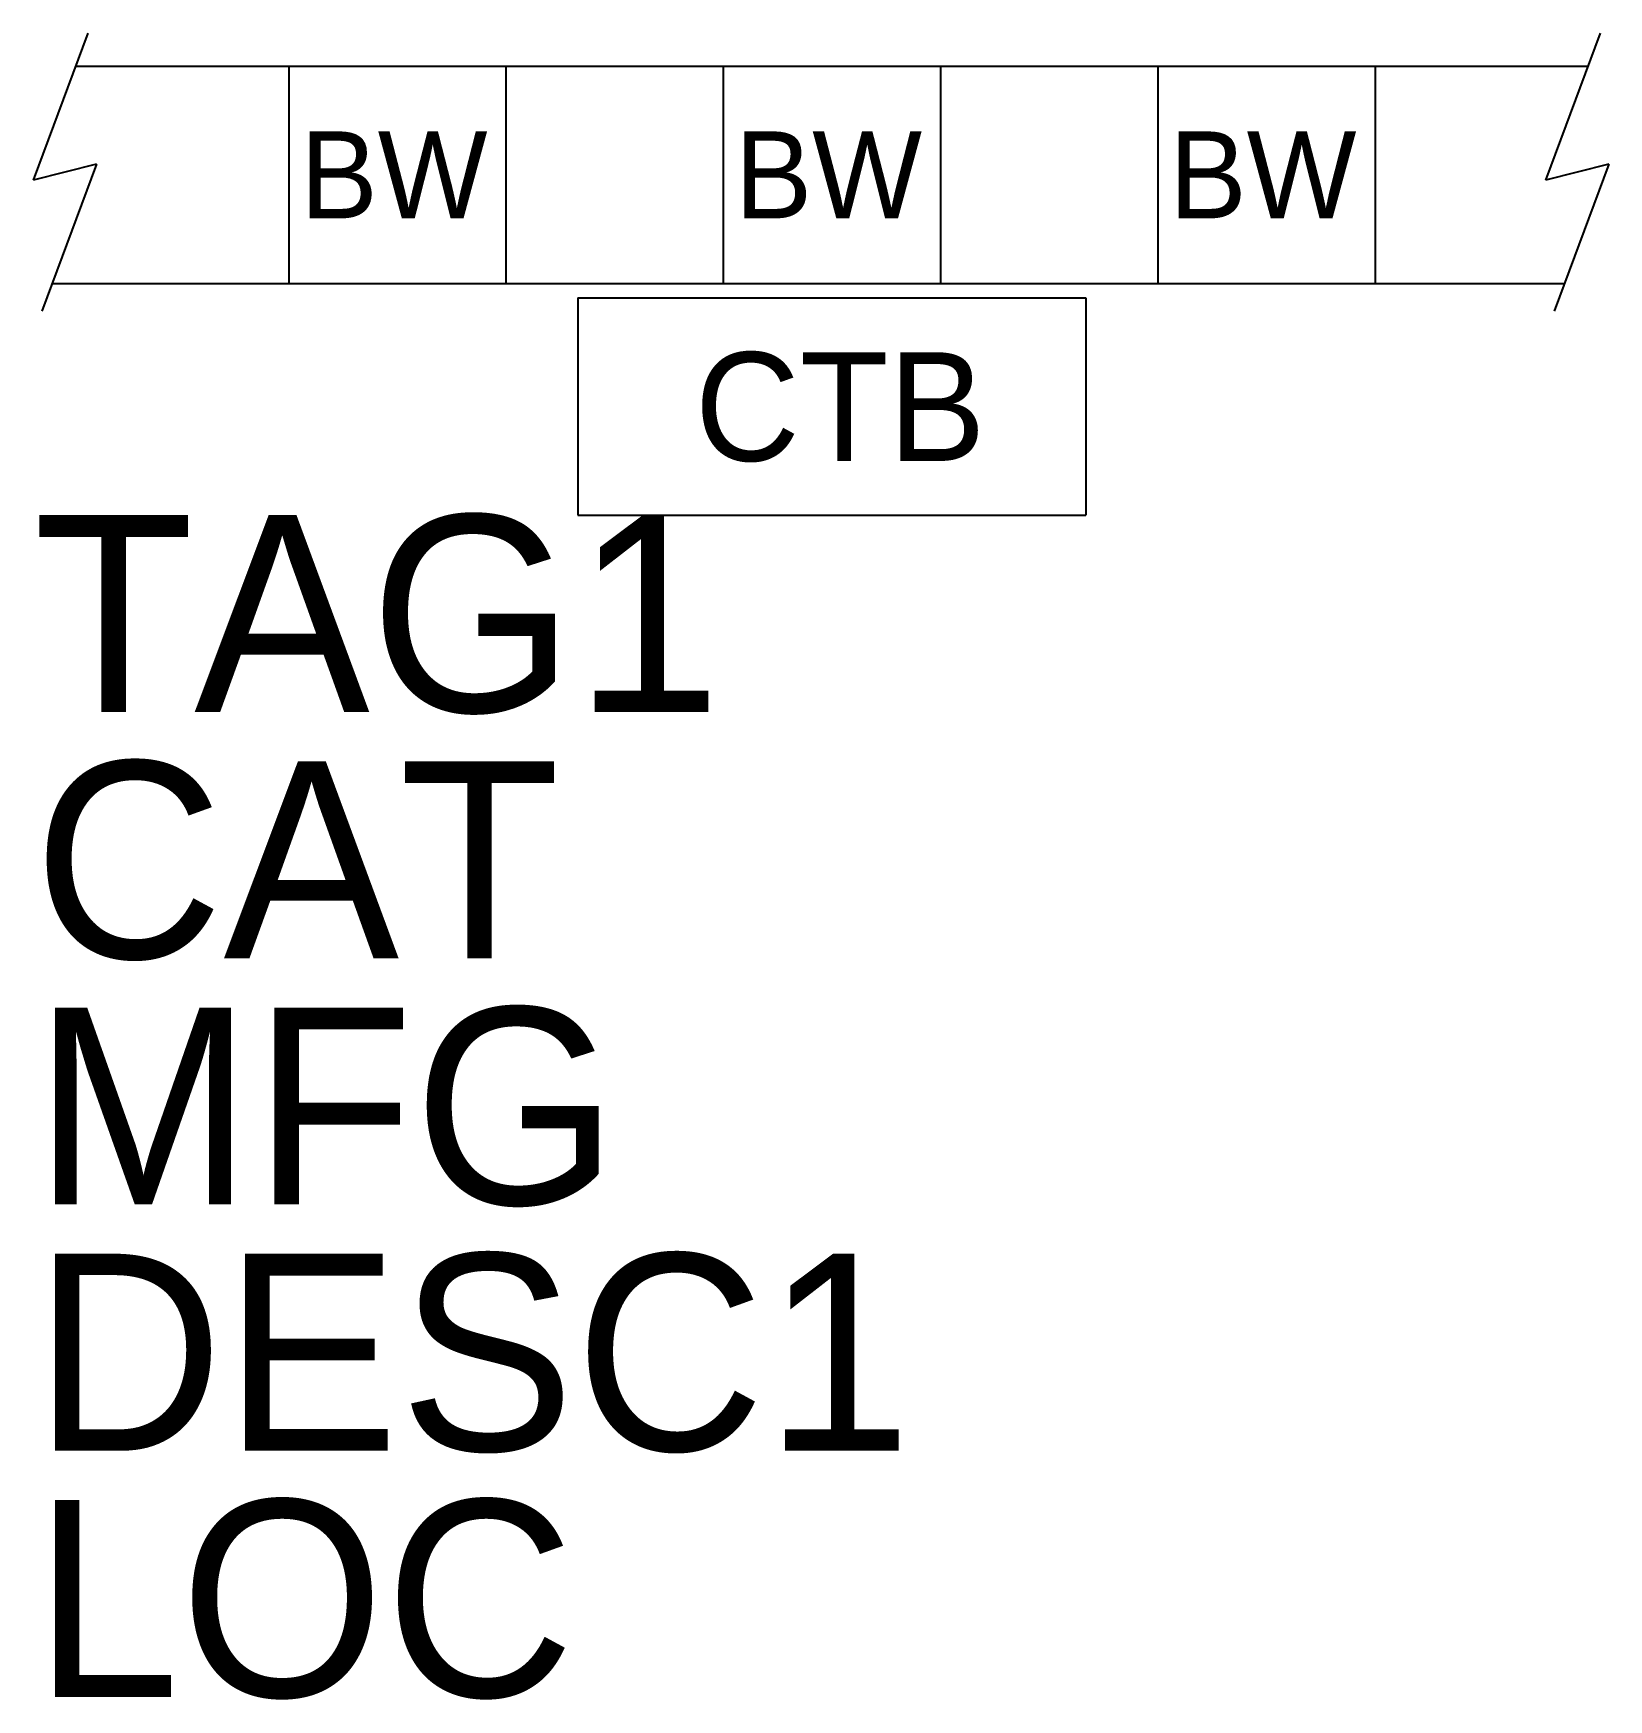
# Model space of a CAD drawing. Extents: x -0.5 to 0.5, y -0.9 to 0.15.
import ezdxf

# ---------------------------------------------------------------- set-up
doc = ezdxf.new("R2010")
doc.units = 0
doc.layers.get('0').update_dxf_attribs({"linetype": 'CONTINUOUS'})

msp = doc.modelspace()

# ---------------------------------------------------------------- linework, layer by layer
for p, q in [((-0.4653, 0.1529), (-0.5, 0.0596)), ((0.4946, 0.1529), (0.4599, 0.0596)), ((-0.473, 0.1321), (0.4869, 0.1321)), ((-0.3379, 0.1321), (-0.3379, -0.0058)), ((-0.3174, 0.1321), (0.3613, 0.1321)), ((-0.2, 0.1321), (-0.2, -0.0058)), ((-0.062, 0.1321), (-0.062, -0.0058)), ((0.0759, 0.1321), (0.0759, -0.0058)), ((0.2138, 0.1321), (0.2138, -0.0058)), ((0.3517, 0.1321), (0.3517, -0.0058)), ((-0.4599, 0.0699), (-0.5, 0.0596)), ((-0.4599, 0.0699), (-0.4946, -0.0235)), ((0.5, 0.0699), (0.4599, 0.0596)), ((0.5, 0.0699), (0.4653, -0.0235)), ((-0.4881, -0.0058), (0.4718, -0.0058)), ((-0.3324, -0.0058), (0.3462, -0.0058)), ((-0.1544, -0.015), (0.1682, -0.015)), ((-0.1544, -0.015), (-0.1544, -0.1529)), ((0.1682, -0.015), (0.1682, -0.1529)), ((-0.1544, -0.1529), (0.1682, -0.1529))]:
    msp.add_line(p, q)

# ---------------------------------------------------------------- texts
for tag, p in [('TAG1', (-0.5, -0.2779)), ('CAT', (-0.5, -0.43415)), ('MFG', (-0.5, -0.5904)), ('DESC1', (-0.5, -0.74665)), ('LOC', (-0.5, -0.9029))]:
    msp.add_attdef(tag, p, '', height=0.125)
at = {"layer": '0.0'}
for s, height, p in [('BW', 0.0552, (-0.3306, 0.0355)), ('BW', 0.0552, (-0.0548, 0.0355)), ('BW', 0.0552, (0.221, 0.0355)), ('CTB', 0.069, (-0.0801, -0.1185))]:
    msp.add_text(s, height=height, dxfattribs=at).set_placement(p)

doc.saveas('drawing.dxf')
